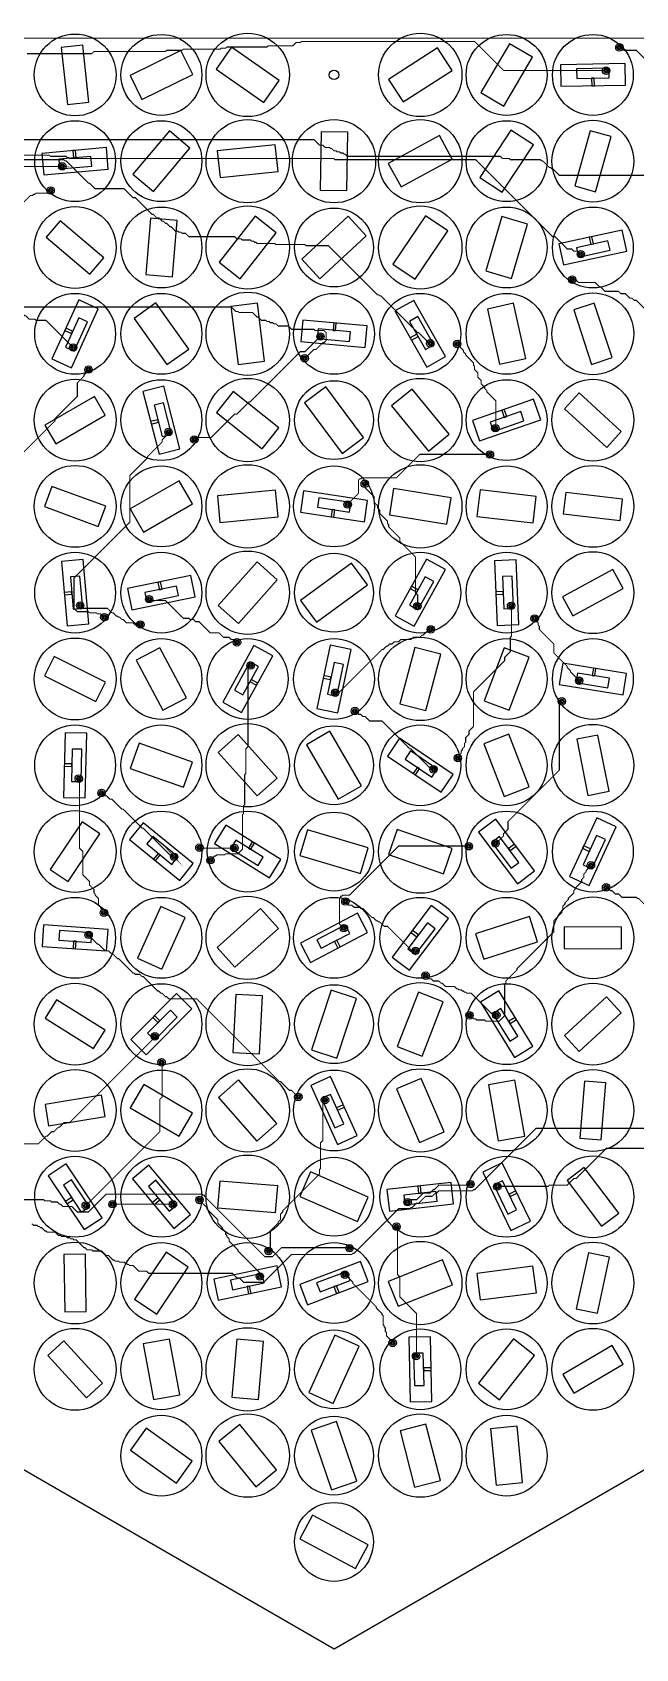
# Model space of a CAD drawing. Header units: millimetres. Extents: x -183 to 183, y -212 to 212.
# Drawn here: x -40.5 to 40.5, y -211.5 to 5.7 of the extents above; entities that cross this region are included whole.
import ezdxf

# ---------------------------------------------------------------- set-up
doc = ezdxf.new("R2010")
doc.units = ezdxf.units.MM
for name, color, linetype in [('ANTIPAD', 8, 'Continuous'), ('BOT_PAD', 40, 'Continuous'), ('BOT_TRACE', 30, 'Continuous'), ('DIODE_SHEET', 6, 'Continuous'), ('OUTLINE', 7, 'Continuous'), ('SMA_HOLE', 7, 'Continuous'), ('TOP_DISC', 1, 'Continuous'), ('TOP_ISLAND', 3, 'Continuous'), ('TOP_SLOT', 2, 'Continuous'), ('VIA_DRILL', 5, 'Continuous'), ('VIA_PAD', 4, 'Continuous')]:
    doc.layers.add(name, color=color, linetype=linetype)

msp = doc.modelspace()

# ---------------------------------------------------------------- linework, layer by layer
at = {"layer": 'ANTIPAD'}
for centre in [(38.361, 3.698), (36.57, 0.563), (-36.526, -12.286), (-38.093, -15.538), (33.173, -24.096), (32.023, -27.518), (-1.821, -35.166), (-35.056, -36.64), (12.939, -36.087), (16.548, -36.169), (-33.002, -39.608), (-3.945, -38.085), (-22.239, -47.989), (21.691, -47.483), (-18.773, -48.999), (20.957, -51.018), (4.133, -54.955), (1.839, -57.743), (-34.116, -71.327), (-24.838, -70.475), (11.2, -71.414), (23.803, -71.357), (-30.866, -72.898), (-26.031, -73.883), (26.976, -73.078), (-13.045, -76.274), (13.012, -74.536), (-11.212, -79.384), (0.154, -83.051), (32.958, -81.436), (30.632, -84.197), (2.81, -85.496), (13.372, -93.356), (16.639, -91.819), (-34.313, -94.592), (-31.259, -96.517), (-18.093, -103.876), (-13.391, -103.909), (18.117, -103.683), (21.706, -103.297), (-21.485, -105.112), (-16.6, -105.563), (34.535, -106.238), (1.534, -111.101), (36.573, -109.218), (-30.923, -112.635), (-32.987, -115.597), (1.332, -114.705), (10.952, -117.74), (12.313, -121.084), (18.205, -126.416), (21.814, -126.363), (-24.076, -129.238), (-23.174, -132.734), (-4.799, -137.378), (-1.213, -137.794), (18.353, -149.11), (21.949, -149.428), (-33.371, -151.986), (-29.766, -151.805), (-21.649, -151.822), (-18.086, -151.245), (9.89, -151.524), (8.395, -154.81), (-8.801, -158.097), (2.093, -157.713), (1.473, -161.269), (-9.968, -161.513), (7.889, -170.453), (11.03, -172.232)]:
    msp.add_circle(centre, 0.5, dxfattribs=at)
at = {"layer": 'BOT_PAD'}
for centre in [(38.361, 3.698), (36.57, 0.563), (-36.526, -12.286), (-38.093, -15.538), (33.173, -24.096), (32.023, -27.518), (-35.056, -36.64), (-1.821, -35.166), (12.939, -36.087), (16.548, -36.169), (-3.945, -38.085), (-33.002, -39.608), (-22.239, -47.989), (21.691, -47.483), (-18.773, -48.999), (20.957, -51.018), (4.133, -54.955), (1.839, -57.743), (-34.116, -71.327), (-24.838, -70.475), (11.2, -71.414), (23.803, -71.357), (-30.866, -72.898), (-26.031, -73.883), (26.976, -73.078), (-13.045, -76.274), (13.012, -74.536), (-11.212, -79.384), (32.958, -81.436), (0.154, -83.051), (30.632, -84.197), (2.81, -85.496), (13.372, -93.356), (16.639, -91.819), (-34.313, -94.592), (-31.259, -96.517), (-18.093, -103.876), (-13.391, -103.909), (18.117, -103.683), (21.706, -103.297), (-21.485, -105.112), (-16.6, -105.563), (34.535, -106.238), (1.534, -111.101), (36.573, -109.218), (-30.923, -112.635), (1.332, -114.705), (-32.987, -115.597), (10.952, -117.74), (12.313, -121.084), (18.205, -126.416), (21.814, -126.363), (-24.076, -129.238), (-23.174, -132.734), (-4.799, -137.378), (-1.213, -137.794), (18.353, -149.11), (21.949, -149.428), (-33.371, -151.986), (-29.766, -151.805), (-21.649, -151.822), (-18.086, -151.245), (9.89, -151.524), (8.395, -154.81), (-8.801, -158.097), (2.093, -157.713), (-9.968, -161.513), (1.473, -161.269), (7.889, -170.453), (11.03, -172.232)]:
    msp.add_circle(centre, 0.3, dxfattribs=at)
at = {"layer": 'BOT_TRACE', "const_width": 0.15}
for points in [[(45, 4.939), (44.995, 4.953), (-152.405, 4.953), (-152.555, 4.803), (-174.905, 4.803), (-176.405, 3.303), (-176.555, 3.303), (-177.455, 2.403), (-177.605, 2.403), (-178.055, 1.953), (-178.355, 1.953), (-178.505, 1.803), (-178.805, 1.803), (-179.255, 1.353), (-179.555, 1.353), (-179.705, 1.203), (-179.705, 1.27)], [(36.57, 0.563), (36.595, 0.603), (22.795, 0.603), (18.895, 4.503), (-4.355, 4.503), (-4.505, 4.353), (-5.105, 4.353), (-5.555, 3.903), (-8.855, 3.903), (-9.005, 3.753), (-14.405, 3.753), (-14.555, 3.603), (-15.155, 3.603), (-15.305, 3.453), (-20.255, 3.453), (-20.405, 3.303), (-22.505, 3.303), (-22.655, 3.153), (-32.255, 3.153), (-32.555, 2.853), (-41.255, 2.853)], [(38.361, 3.698), (38.395, 3.753), (38.695, 3.453), (38.845, 3.453), (38.995, 3.303), (40.645, 3.303), (41.845, 2.103), (44.545, 2.103), (59.395, -12.747), (59.412, -12.806)], [(-58.14, -5.132), (-58.205, -5.097), (-57.905, -5.397), (-57.755, -5.397), (-57.605, -5.547), (-53.405, -5.547), (-52.805, -6.147), (-52.205, -6.147), (-51.755, -6.597), (-51.305, -6.597), (-45.755, -12.147), (-42.005, -12.147), (-41.855, -12.297), (-36.455, -12.297), (-36.526, -12.286)], [(51.595, -13.497), (30.295, -13.497), (29.395, -12.597), (29.245, -12.597), (29.095, -12.447), (28.945, -12.447), (28.045, -11.547), (27.895, -11.547), (27.745, -11.397), (23.695, -11.397), (23.545, -11.247), (22.645, -11.247), (22.345, -10.947), (1.795, -10.947), (1.495, -10.647), (1.345, -10.647), (1.195, -10.497), (0.895, -10.497), (0.745, -10.347), (0.445, -10.347), (0.295, -10.197), (-0.005, -10.197), (-0.305, -9.897), (-0.455, -9.897), (-0.605, -9.747), (-1.205, -9.747), (-1.505, -9.447), (-1.955, -9.447), (-2.705, -8.697), (-46.955, -8.697)], [(33.173, -24.096), (33.145, -24.147), (32.695, -23.697), (32.245, -23.697), (31.945, -23.397), (31.345, -23.397), (29.695, -21.747), (29.395, -21.747), (19.045, -11.397), (0.145, -11.397), (-0.005, -11.247), (-35.555, -11.247), (-35.705, -11.097), (-35.855, -11.097), (-36.005, -10.947), (-38.105, -10.947), (-38.255, -10.797), (-45.605, -10.797)], [(12.939, -36.087), (12.895, -36.147), (11.395, -34.647), (11.245, -34.647), (6.295, -29.697), (6.145, -29.697), (5.995, -29.547), (5.845, -29.547), (-0.755, -22.947), (-3.755, -22.947), (-3.905, -22.797), (-7.805, -22.797), (-7.955, -22.647), (-10.355, -22.647), (-10.505, -22.497), (-10.655, -22.497), (-10.805, -22.347), (-11.105, -22.347), (-11.255, -22.197), (-12.305, -22.197), (-12.455, -22.047), (-13.055, -22.047), (-13.355, -21.747), (-19.505, -21.747), (-19.955, -21.297), (-20.405, -21.297), (-20.555, -21.147), (-20.855, -21.147), (-21.005, -20.997), (-21.305, -20.997), (-21.905, -20.397), (-22.055, -20.397), (-22.505, -19.947), (-22.655, -19.947), (-22.955, -19.647), (-23.105, -19.647), (-23.555, -19.197), (-23.855, -19.197), (-24.305, -18.747), (-24.455, -18.747), (-26.705, -16.497), (-27.005, -16.497), (-28.205, -15.297), (-32.105, -15.297), (-32.855, -14.547), (-33.005, -14.547), (-36.005, -11.547), (-36.155, -11.547), (-36.305, -11.397), (-45.755, -11.397)], [(-38.093, -15.538), (-38.105, -15.597), (-38.405, -15.897), (-40.055, -15.897), (-40.205, -16.047), (-40.355, -16.047), (-40.505, -16.197), (-40.805, -16.197), (-42.455, -17.847), (-43.505, -17.847), (-43.655, -17.997), (-44.105, -17.997), (-44.855, -18.747), (-45.005, -18.747), (-45.155, -18.897), (-45.305, -18.897), (-45.605, -19.197), (-46.055, -19.197), (-48.005, -21.147), (-52.205, -21.147), (-52.355, -21.297), (-57.905, -21.297), (-57.846, -21.349)], [(32.023, -27.518), (32.095, -27.447), (32.395, -27.447), (32.845, -27.897), (35.095, -27.897), (35.695, -28.497), (35.845, -28.497), (36.445, -29.097), (38.245, -29.097), (38.545, -29.397), (39.145, -29.397), (39.745, -29.997), (40.045, -29.997), (40.345, -30.297), (40.645, -30.297), (46.945, -36.597), (46.896, -36.59)], [(-3.945, -38.085), (-3.905, -38.097), (-2.705, -36.897), (-2.405, -36.897), (-1.505, -35.997), (-1.355, -35.997), (-1.055, -35.697), (-1.055, -34.647), (-1.355, -34.347), (-2.555, -34.347), (-2.705, -34.197), (-5.705, -34.197), (-6.155, -33.747), (-7.505, -33.747), (-7.805, -33.447), (-8.105, -33.447), (-8.255, -33.297), (-8.555, -33.297), (-8.705, -33.147), (-9.005, -33.147), (-9.155, -32.997), (-9.755, -32.997), (-10.205, -32.547), (-10.355, -32.547), (-10.955, -31.947), (-12.755, -31.947), (-12.905, -31.797), (-13.205, -31.797), (-13.805, -31.197), (-78.905, -31.197)], [(-42.085, -32.019), (-42.155, -31.947), (-41.855, -32.247), (-41.705, -32.247), (-41.555, -32.397), (-41.405, -32.397), (-40.955, -32.847), (-40.205, -32.847), (-40.055, -32.997), (-38.705, -32.997), (-35.105, -36.597), (-35.056, -36.64)], [(-18.773, -48.999), (-18.755, -49.047), (-18.455, -48.747), (-16.505, -48.747), (-13.355, -45.597), (-13.055, -45.597), (-11.405, -43.947), (-11.255, -43.947), (-4.505, -37.197), (-3.905, -37.197), (-1.805, -35.097), (-1.821, -35.166)], [(16.548, -36.169), (16.495, -36.147), (17.395, -37.047), (17.395, -37.197), (17.695, -37.497), (17.695, -37.647), (18.745, -38.697), (18.745, -38.997), (18.895, -39.147), (18.895, -39.597), (19.345, -40.047), (19.345, -40.647), (19.795, -41.097), (19.795, -41.547), (20.245, -41.997), (20.245, -42.147), (20.545, -42.447), (20.545, -42.597), (21.745, -43.797), (21.745, -47.547), (21.691, -47.483)], [(-33.002, -39.608), (-33.005, -39.597), (-33.305, -39.897), (-33.305, -40.047), (-33.605, -40.347), (-33.605, -40.497), (-34.505, -41.397), (-34.505, -43.197), (-37.505, -46.197), (-37.505, -46.497), (-44.855, -53.847), (-44.855, -54.147), (-48.155, -57.447), (-48.191, -57.509)], [(-30.866, -72.898), (-30.905, -72.897), (-31.355, -72.447), (-31.805, -72.447), (-31.955, -72.297), (-32.855, -72.297), (-33.005, -72.147), (-34.505, -72.147), (-34.955, -71.697), (-34.955, -67.647), (-27.455, -60.147), (-27.455, -53.847), (-25.055, -51.447), (-25.055, -51.297), (-23.105, -49.347), (-23.105, -49.047), (-22.205, -48.147), (-22.205, -47.997), (-22.239, -47.989)], [(20.957, -51.018), (20.995, -50.997), (11.545, -50.997), (8.395, -54.147), (3.745, -54.147), (3.595, -54.297), (3.445, -54.297), (3.295, -54.447), (3.295, -56.247), (1.795, -57.747), (1.839, -57.743)], [(4.133, -54.955), (4.195, -54.897), (4.195, -55.497), (5.395, -56.697), (5.395, -57.447), (5.845, -57.897), (5.845, -58.197), (6.145, -58.497), (6.145, -58.947), (7.195, -59.997), (7.195, -60.297), (7.345, -60.447), (7.345, -60.747), (8.845, -62.247), (8.845, -62.697), (10.945, -64.797), (10.945, -69.597), (11.245, -69.897), (11.245, -71.397), (11.2, -71.414)], [(-26.031, -73.883), (-26.105, -73.947), (-26.705, -73.947), (-27.005, -73.647), (-27.905, -73.647), (-28.355, -73.197), (-28.505, -73.197), (-28.805, -72.897), (-28.955, -72.897), (-29.105, -72.747), (-29.255, -72.747), (-29.705, -72.297), (-29.855, -72.297), (-30.455, -71.697), (-33.755, -71.697), (-34.055, -71.397), (-34.116, -71.327)], [(-13.045, -76.274), (-13.055, -76.347), (-13.505, -75.897), (-13.805, -75.897), (-14.105, -75.597), (-14.855, -75.597), (-15.455, -74.997), (-16.655, -74.997), (-18.155, -73.497), (-18.605, -73.497), (-18.905, -73.197), (-19.355, -73.197), (-19.505, -73.047), (-20.255, -73.047), (-22.655, -70.647), (-24.755, -70.647), (-24.905, -70.497), (-24.838, -70.475)], [(16.639, -91.819), (16.645, -91.797), (16.945, -91.497), (16.945, -91.347), (17.095, -91.197), (17.095, -90.897), (17.245, -90.747), (17.245, -90.597), (17.545, -90.297), (17.545, -89.847), (17.695, -89.697), (17.695, -89.097), (18.145, -88.647), (18.145, -88.197), (18.745, -87.597), (18.745, -82.947), (22.945, -78.747), (22.945, -78.297), (23.695, -77.547), (23.695, -75.597), (23.845, -75.447), (23.845, -71.397), (23.803, -71.357)], [(26.976, -73.078), (26.995, -73.047), (27.295, -73.347), (27.295, -73.497), (27.445, -73.647), (27.445, -73.947), (27.595, -74.097), (27.595, -74.547), (29.545, -76.497), (29.545, -77.697), (31.345, -79.497), (31.345, -79.647), (31.795, -80.097), (31.795, -80.247), (32.995, -81.447), (32.958, -81.436)], [(13.012, -74.536), (13.045, -74.547), (12.745, -74.547), (11.995, -75.297), (11.845, -75.297), (11.545, -75.597), (10.645, -75.597), (10.345, -75.897), (8.995, -75.897), (8.695, -76.197), (8.095, -76.197), (7.795, -76.497), (7.495, -76.497), (7.195, -76.797), (7.045, -76.797), (6.595, -77.247), (6.445, -77.247), (0.745, -82.947), (0.295, -82.947), (0.145, -83.097), (0.154, -83.051)], [(-16.6, -105.563), (-16.655, -105.597), (-16.055, -104.997), (-15.905, -104.997), (-15.755, -104.847), (-14.705, -104.847), (-14.555, -104.697), (-12.905, -104.697), (-12.305, -104.097), (-12.305, -99.447), (-12.155, -99.297), (-12.155, -98.247), (-12.005, -98.097), (-12.005, -94.047), (-11.855, -93.897), (-11.855, -90.597), (-11.555, -90.297), (-11.555, -79.647), (-11.255, -79.347), (-11.212, -79.384)], [(30.632, -84.197), (30.595, -84.147), (30.295, -84.447), (30.295, -93.447), (23.395, -100.347), (23.395, -101.397), (22.795, -101.997), (22.795, -102.297), (21.745, -103.347), (21.706, -103.297)], [(2.81, -85.496), (2.845, -85.497), (3.295, -85.947), (3.595, -85.947), (3.895, -86.247), (4.195, -86.247), (4.795, -86.847), (6.445, -86.847), (10.195, -90.597), (10.345, -90.597), (12.895, -93.147), (13.195, -93.147), (13.345, -93.297), (13.372, -93.356)], [(-30.923, -112.635), (-30.905, -112.647), (-31.205, -112.347), (-31.205, -112.197), (-31.355, -112.047), (-31.355, -111.897), (-31.655, -111.597), (-31.655, -110.697), (-32.105, -110.247), (-32.105, -110.097), (-32.255, -109.947), (-32.255, -109.497), (-32.855, -108.897), (-32.855, -108.447), (-33.755, -107.547), (-33.755, -104.397), (-34.205, -103.947), (-34.205, -94.947), (-34.355, -94.797), (-34.355, -94.647), (-34.313, -94.592)], [(-31.259, -96.517), (-31.205, -96.447), (-30.755, -96.897), (-30.605, -96.897), (-30.155, -97.347), (-29.855, -97.347), (-28.505, -98.697), (-28.355, -98.697), (-25.805, -101.247), (-25.655, -101.247), (-21.905, -104.997), (-21.605, -104.997), (-21.455, -105.147), (-21.485, -105.112)], [(-18.093, -103.876), (-18.155, -103.947), (-13.355, -103.947), (-13.391, -103.909)], [(18.117, -103.683), (18.145, -103.647), (8.695, -103.647), (2.095, -110.247), (1.195, -110.247), (1.045, -110.397), (0.895, -110.397), (0.895, -110.547), (0.745, -110.697), (0.745, -114.147), (1.345, -114.747), (1.332, -114.705)], [(18.205, -126.416), (18.145, -126.447), (18.445, -126.747), (18.595, -126.747), (18.745, -126.897), (19.045, -126.897), (19.195, -127.047), (20.245, -127.047), (20.395, -127.197), (22.195, -127.197), (22.945, -126.447), (22.945, -122.247), (23.095, -122.097), (23.095, -121.797), (24.595, -120.297), (24.595, -120.147), (29.545, -115.197), (29.545, -113.697), (30.595, -112.647), (30.595, -112.347), (30.745, -112.197), (30.745, -111.747), (31.045, -111.447), (31.045, -111.297), (31.495, -110.847), (31.495, -110.697), (32.245, -109.947), (32.245, -109.647), (32.395, -109.497), (32.395, -109.347), (33.295, -108.447), (33.295, -108.147), (33.595, -107.847), (33.595, -107.397), (33.895, -107.097), (33.895, -106.947), (34.495, -106.347), (34.495, -106.197), (34.535, -106.238)], [(36.573, -109.218), (36.595, -109.197), (36.895, -109.497), (37.045, -109.497), (37.195, -109.647), (37.345, -109.647), (37.795, -110.097), (38.245, -110.097), (38.695, -110.547), (40.645, -110.547), (40.795, -110.697), (40.945, -110.697), (43.045, -112.797), (43.195, -112.797), (43.345, -112.947), (43.495, -112.947), (43.645, -113.097), (43.795, -113.097), (47.245, -116.547), (47.995, -116.547), (48.145, -116.697), (48.14, -116.648)], [(1.534, -111.101), (1.495, -111.147), (1.945, -111.597), (2.395, -111.597), (2.695, -111.897), (3.445, -111.897), (3.595, -112.047), (3.895, -112.047), (5.095, -113.247), (5.245, -113.247), (5.695, -113.697), (5.845, -113.697), (5.995, -113.847), (6.145, -113.847), (6.745, -114.447), (7.195, -114.447), (10.345, -117.597), (10.795, -117.597), (10.945, -117.747), (10.952, -117.74)], [(-4.799, -137.378), (-4.805, -137.397), (-5.705, -136.497), (-6.005, -136.497), (-7.205, -135.297), (-7.355, -135.297), (-18.455, -124.197), (-22.205, -124.197), (-22.505, -123.897), (-22.655, -123.897), (-23.105, -123.447), (-23.255, -123.447), (-23.555, -123.147), (-23.705, -123.147), (-25.655, -121.197), (-25.805, -121.197), (-26.105, -120.897), (-26.705, -120.897), (-26.855, -120.747), (-27.005, -120.747), (-28.955, -118.797), (-29.105, -118.797), (-29.855, -118.047), (-30.005, -118.047), (-30.305, -117.747), (-30.755, -117.747), (-31.655, -116.847), (-31.805, -116.847), (-33.005, -115.647), (-32.987, -115.597)], [(12.313, -121.084), (12.295, -121.047), (12.745, -121.497), (13.045, -121.497), (13.345, -121.797), (14.095, -121.797), (14.395, -122.097), (14.545, -122.097), (14.995, -122.547), (16.195, -122.547), (16.495, -122.847), (16.645, -122.847), (16.795, -122.997), (17.095, -122.997), (17.245, -123.147), (17.395, -123.147), (17.545, -123.297), (17.695, -123.297), (17.845, -123.447), (18.445, -123.447), (21.145, -126.147), (21.595, -126.147), (21.745, -126.297), (21.814, -126.363)], [(-44.036, -143.757), (-44.105, -143.697), (-39.755, -143.697), (-38.705, -142.647), (-38.555, -142.647), (-37.955, -142.047), (-37.655, -142.047), (-37.055, -141.447), (-36.905, -141.447), (-36.305, -140.847), (-35.555, -140.847), (-24.005, -129.297), (-24.076, -129.238)], [(-23.174, -132.734), (-23.105, -132.747), (-23.105, -137.397), (-23.405, -137.697), (-23.405, -142.047), (-33.305, -151.947), (-33.371, -151.986)], [(-8.801, -158.097), (-8.855, -158.097), (-8.555, -157.797), (-8.555, -155.397), (-7.505, -154.347), (-7.505, -154.197), (-7.205, -153.897), (-7.205, -153.147), (-6.905, -152.847), (-6.905, -152.697), (-1.955, -147.747), (-1.955, -147.147), (-1.805, -146.997), (-1.805, -143.547), (-1.505, -143.247), (-1.505, -138.147), (-1.205, -137.847), (-1.213, -137.794)], [(45.745, -141.597), (27.145, -141.597), (18.895, -149.847), (18.745, -149.847), (18.595, -149.997), (14.095, -149.997), (13.795, -150.297), (13.645, -150.297), (13.195, -150.747), (12.295, -150.747), (11.395, -151.647), (11.095, -151.647), (10.495, -152.247), (10.345, -152.247), (10.195, -152.397), (8.695, -152.397), (2.695, -158.397), (2.545, -158.397), (2.395, -158.547), (-5.705, -158.547), (-9.455, -162.297), (-12.155, -162.297), (-12.755, -161.697), (-13.055, -161.697), (-13.655, -161.097), (-24.905, -161.097), (-25.205, -160.797), (-26.255, -160.797), (-27.005, -160.047), (-27.455, -160.047), (-27.605, -159.897), (-27.755, -159.897), (-27.905, -159.747), (-28.055, -159.747), (-28.205, -159.597), (-28.805, -159.597), (-28.955, -159.447), (-29.405, -159.447), (-29.555, -159.297), (-29.705, -159.297), (-30.305, -158.697), (-30.605, -158.697), (-31.205, -158.097), (-32.405, -158.097), (-32.555, -157.947), (-33.155, -157.947), (-33.455, -157.647), (-33.605, -157.647), (-34.655, -156.597), (-34.955, -156.597), (-35.105, -156.447), (-35.405, -156.447), (-35.555, -156.297), (-35.855, -156.297), (-36.005, -156.147), (-36.605, -156.147), (-36.755, -155.997), (-37.055, -155.997), (-37.505, -155.547), (-38.555, -155.547), (-38.705, -155.397), (-38.855, -155.397), (-39.305, -154.947), (-39.455, -154.947), (-39.605, -154.797), (-39.755, -154.797), (-39.905, -154.647), (-40.355, -154.647), (-40.505, -154.497), (-40.655, -154.497)], [(46.062, -144.322), (46.045, -144.297), (36.595, -144.297), (32.545, -148.347), (32.245, -148.347), (31.345, -149.247), (28.945, -149.247), (28.795, -149.397), (21.895, -149.397), (21.949, -149.428)], [(18.353, -149.11), (18.295, -149.097), (18.145, -149.247), (14.095, -149.247), (13.495, -149.847), (13.345, -149.847), (12.895, -150.297), (11.995, -150.297), (11.095, -151.197), (10.195, -151.197), (9.895, -151.497), (9.89, -151.524)], [(2.093, -157.713), (2.095, -157.647), (-7.055, -157.647), (-8.255, -158.847), (-9.305, -158.847), (-17.405, -150.747), (-17.405, -150.597), (-17.555, -150.597), (-17.705, -150.447), (-30.605, -150.447), (-33.005, -152.847), (-34.505, -152.847), (-35.255, -152.097), (-36.455, -152.097), (-36.755, -151.797), (-36.905, -151.797), (-37.205, -151.497), (-37.955, -151.497), (-38.105, -151.347), (-38.855, -151.347), (-39.005, -151.197), (-42.005, -151.197)], [(-29.766, -151.805), (-29.705, -151.797), (-21.605, -151.797), (-21.649, -151.822)], [(-18.086, -151.245), (-18.155, -151.197), (-17.105, -152.247), (-17.105, -152.397), (-15.605, -153.897), (-15.605, -154.347), (-15.005, -154.947), (-15.005, -155.097), (-14.555, -155.547), (-14.555, -155.847), (-14.405, -155.997), (-14.405, -156.147), (-14.105, -156.447), (-14.105, -156.747), (-12.905, -157.947), (-12.905, -158.097), (-9.905, -161.097), (-9.905, -161.547), (-9.968, -161.513)], [(8.395, -154.81), (8.395, -154.797), (8.545, -154.947), (8.545, -161.247), (8.845, -161.547), (8.845, -164.247), (11.095, -166.497), (11.095, -172.197), (11.03, -172.232)], [(7.889, -170.453), (7.945, -170.397), (7.045, -169.497), (7.045, -169.047), (6.895, -168.897), (6.895, -168.447), (6.745, -168.297), (6.745, -168.147), (6.595, -167.997), (6.595, -166.797), (6.445, -166.647), (6.445, -166.497), (5.695, -165.747), (5.695, -165.597), (2.545, -162.447), (2.545, -162.297), (1.495, -161.247), (1.473, -161.269)]]:
    msp.add_lwpolyline(points, dxfattribs=at)
at = {"layer": 'DIODE_SHEET'}
for points in [[(34.983, -0.447), (34.634, -0.453), (34.652, -1.453), (35.002, -1.446)], [(-35.014, -11.167), (-34.666, -11.136), (-34.754, -10.14), (-35.103, -10.171)], [(34.533, -22.797), (34.875, -22.723), (34.663, -21.746), (34.321, -21.82)], [(-35.282, -34.773), (-35.137, -34.454), (-36.047, -34.04), (-36.192, -34.358)], [(-0.133, -34.336), (0.215, -34.368), (0.306, -33.372), (-0.043, -33.34)], [(11.295, -35.174), (11.122, -34.87), (10.252, -35.363), (10.425, -35.667)], [(22.887, -46.032), (23.218, -45.918), (22.891, -44.973), (22.56, -45.087)], [(-23.591, -46.683), (-23.68, -46.344), (-24.647, -46.596), (-24.559, -46.934)], [(0.106, -58.471), (-0.24, -58.419), (-0.39, -59.407), (-0.044, -59.46)], [(-35.233, -69.814), (-35.264, -69.465), (-36.26, -69.553), (-36.229, -69.901)], [(-23.461, -69.194), (-23.119, -69.124), (-23.318, -68.144), (-23.661, -68.214)], [(11.122, -69.535), (11.291, -69.229), (10.417, -68.743), (10.247, -69.049)], [(22.758, -69.793), (22.743, -69.444), (21.744, -69.485), (21.758, -69.834)], [(34.7, -80.728), (35.045, -80.784), (35.207, -79.797), (34.861, -79.741)], [(-11.121, -81.262), (-11.289, -81.569), (-10.411, -82.049), (-10.244, -81.742)], [(-0.476, -81.279), (-0.405, -80.937), (-1.383, -80.732), (-1.455, -81.074)], [(-35.254, -92.964), (-35.246, -92.614), (-36.245, -92.59), (-36.254, -92.94)], [(11.494, -93.271), (11.203, -93.075), (10.644, -93.904), (10.935, -94.1)], [(-11.511, -103.925), (-11.214, -104.11), (-10.685, -103.261), (-10.982, -103.077)], [(23.454, -103.99), (23.665, -104.269), (24.464, -103.668), (24.253, -103.388)], [(34.318, -104.37), (34.465, -104.052), (33.557, -103.633), (33.41, -103.951)], [(-23.348, -104.859), (-23.62, -104.639), (-24.251, -105.414), (-23.98, -105.635)], [(11.135, -115.869), (11.346, -115.589), (10.548, -114.987), (10.337, -115.267)], [(-34.657, -116.461), (-35.006, -116.437), (-35.077, -117.434), (-34.728, -117.459)], [(0.364, -116.318), (0.054, -116.48), (0.517, -117.366), (0.827, -117.204)], [(-23.643, -127.408), (-23.397, -127.159), (-24.107, -126.455), (-24.354, -126.704)], [(23.491, -127.215), (23.675, -127.513), (24.526, -126.988), (24.342, -126.69)], [(0.339, -138.856), (0.482, -139.175), (1.394, -138.765), (1.251, -138.446)], [(11.376, -150.372), (11.724, -150.333), (11.613, -149.34), (11.265, -149.378)], [(-35.077, -151.195), (-35.271, -150.904), (-36.103, -151.459), (-35.909, -151.75)], [(-23.432, -151.223), (-23.657, -150.955), (-24.423, -151.599), (-24.198, -151.867)], [(23.529, -150.447), (23.681, -150.762), (24.582, -150.327), (24.43, -150.012)], [(-11.336, -162.804), (-11.678, -162.876), (-11.471, -163.855), (-11.128, -163.782)], [(0.324, -162.758), (-0.003, -162.883), (0.355, -163.817), (0.682, -163.692)], [(12.046, -173.815), (12.054, -174.165), (13.054, -174.142), (13.046, -173.792)]]:
    msp.add_lwpolyline(points, close=True, dxfattribs=at)
at = {"layer": 'OUTLINE'}
msp.add_lwpolyline([(0, 211.547), (-183.205, 105.774), (-183.205, -105.774), (0, -211.547), (183.205, -105.774), (183.205, 105.774)], close=True, dxfattribs=at)
at = {"layer": 'SMA_HOLE'}
msp.add_circle((0, 0), 0.635, dxfattribs=at)
at = {"layer": 'TOP_DISC'}
for centre, radius in [((-34.8, 0), 5.5), ((-23.2, 0), 5.435), ((-11.6, 0), 5.6), ((11.6, 0), 5.6), ((23.2, 0), 5.435), ((34.8, 0), 5.435), ((-34.8, -11.6), 5.435), ((-23.2, -11.6), 5.435), ((-11.6, -11.6), 5.6), ((0, -11.6), 5.6), ((11.6, -11.6), 5.6), ((23.2, -11.6), 5.435), ((34.8, -11.6), 5.5), ((-34.8, -23.2), 5.5), ((-23.2, -23.2), 5.435), ((-11.6, -23.2), 5.6), ((0, -23.2), 5.3), ((11.6, -23.2), 5.6), ((23.2, -23.2), 5.435), ((34.8, -23.2), 5.435), ((-34.8, -34.8), 5.435), ((-23.2, -34.8), 5.435), ((-11.6, -34.8), 5.6), ((0, -34.8), 5.435), ((11.6, -34.8), 5.435), ((23.2, -34.8), 5.435), ((34.8, -34.8), 5.5), ((-34.8, -46.4), 5.5), ((-23.2, -46.4), 5.435), ((-11.6, -46.4), 5.6), ((0, -46.4), 5.3), ((11.6, -46.4), 5.6), ((23.2, -46.4), 5.435), ((34.8, -46.4), 5.5), ((-34.8, -58), 5.5), ((-23.2, -58), 5.435), ((-11.6, -58), 5.6), ((0, -58), 5.435), ((11.6, -58), 5.6), ((23.2, -58), 5.435), ((34.8, -58), 5.5), ((-34.8, -69.6), 5.435), ((-23.2, -69.6), 5.435), ((-11.6, -69.6), 5.6), ((0, -69.6), 5.3), ((11.6, -69.6), 5.435), ((23.2, -69.6), 5.435), ((34.8, -69.6), 5.5), ((-34.8, -81.2), 5.5), ((-23.2, -81.2), 5.435), ((-11.6, -81.2), 5.435), ((0, -81.2), 5.435), ((11.6, -81.2), 5.6), ((23.2, -81.2), 5.435), ((34.8, -81.2), 5.435), ((-34.8, -92.8), 5.435), ((-23.2, -92.8), 5.435), ((-11.6, -92.8), 5.6), ((0, -92.8), 5.3), ((11.6, -92.8), 5.435), ((23.2, -92.8), 5.435), ((34.8, -92.8), 5.5), ((-34.8, -104.4), 5.5), ((-23.2, -104.4), 5.435), ((-11.6, -104.4), 5.435), ((0, -104.4), 5.3), ((11.6, -104.4), 5.6), ((23.2, -104.4), 5.435), ((34.8, -104.4), 5.435), ((-34.8, -116), 5.435), ((-23.2, -116), 5.435), ((-11.6, -116), 5.6), ((0, -116), 5.435), ((11.6, -116), 5.435), ((23.2, -116), 5.435), ((34.8, -116), 5.5), ((-34.8, -127.6), 5.5), ((-23.2, -127.6), 5.435), ((-11.6, -127.6), 5.6), ((0, -127.6), 5.3), ((11.6, -127.6), 5.6), ((23.2, -127.6), 5.435), ((34.8, -127.6), 5.5), ((-34.8, -139.2), 5.5), ((-23.2, -139.2), 5.435), ((-11.6, -139.2), 5.6), ((0, -139.2), 5.435), ((11.6, -139.2), 5.6), ((23.2, -139.2), 5.435), ((34.8, -139.2), 5.5), ((-34.8, -150.8), 5.435), ((-23.2, -150.8), 5.435), ((-11.6, -150.8), 5.6), ((0, -150.8), 5.3), ((11.6, -150.8), 5.435), ((23.2, -150.8), 5.435), ((34.8, -150.8), 5.5), ((-34.8, -162.4), 5.5), ((-23.2, -162.4), 5.435), ((-11.6, -162.4), 5.435), ((0, -162.4), 5.435), ((11.6, -162.4), 5.6), ((23.2, -162.4), 5.435), ((34.8, -162.4), 5.5), ((-34.8, -174), 5.5), ((-23.2, -174), 5.435), ((-11.6, -174), 5.6), ((0, -174), 5.3), ((11.6, -174), 5.435), ((23.2, -174), 5.435), ((34.8, -174), 5.5), ((-23.2, -185.6), 5.435), ((-11.6, -185.6), 5.6), ((0, -185.6), 5.3), ((11.6, -185.6), 5.6), ((23.2, -185.6), 5.435), ((0, -197.2), 5.3)]:
    msp.add_circle(centre, radius, dxfattribs=at)
at = {"layer": 'TOP_ISLAND'}
for points in [[(36.958, 0.891), (32.61, 0.809), (32.635, -0.491), (36.982, -0.409)], [(-36.89, -12.64), (-32.559, -12.254), (-32.675, -10.959), (-37.005, -11.345)], [(32.856, -24.492), (37.105, -23.569), (36.829, -22.299), (32.58, -23.222)], [(13.411, -36.272), (11.268, -32.49), (10.137, -33.13), (12.28, -36.913)], [(-34.928, -37.131), (-33.125, -33.174), (-34.308, -32.635), (-36.111, -36.592)], [(-2.242, -35.449), (2.088, -35.844), (2.206, -34.549), (-2.124, -34.154)], [(-21.83, -48.29), (-22.925, -44.082), (-24.183, -44.409), (-23.088, -48.617)], [(21.424, -47.914), (25.532, -46.492), (25.107, -45.264), (20.998, -46.686)], [(2.277, -57.486), (-2.022, -56.834), (-2.217, -58.119), (2.082, -58.771)], [(-33.763, -71.691), (-34.144, -67.36), (-35.439, -67.474), (-35.058, -71.805)], [(-25.16, -70.868), (-20.9, -69.998), (-21.16, -68.724), (-25.42, -69.594)], [(11.288, -71.913), (13.398, -68.112), (12.262, -67.481), (10.151, -71.282)], [(24.139, -71.737), (23.96, -67.393), (22.661, -67.446), (22.84, -71.791)], [(-11.304, -78.885), (-13.388, -82.7), (-12.247, -83.324), (-10.163, -79.508)], [(0.387, -83.502), (1.277, -79.246), (0.005, -78.98), (-0.886, -83.236)], [(32.517, -81.688), (36.808, -82.389), (37.018, -81.106), (32.727, -80.405)], [(-34.003, -94.994), (-33.897, -90.647), (-35.197, -90.616), (-35.303, -94.962)], [(13.878, -93.31), (10.273, -90.88), (9.546, -91.958), (13.151, -94.388)], [(-20.977, -105.113), (-24.35, -102.368), (-25.17, -103.377), (-21.798, -106.121)], [(-13.895, -103.973), (-10.204, -106.27), (-9.517, -105.167), (-13.208, -102.869)], [(21.213, -103.174), (23.828, -106.648), (24.867, -105.866), (22.252, -102.392)], [(34.66, -106.73), (36.483, -102.783), (35.303, -102.238), (33.48, -106.185)], [(-32.571, -115.306), (-36.909, -114.999), (-37, -116.295), (-32.663, -116.602)], [(1.532, -114.239), (-2.32, -116.255), (-1.718, -117.406), (2.135, -115.391)], [(10.97, -118.248), (13.587, -114.776), (12.549, -113.993), (9.932, -117.465)], [(-24.126, -129.743), (-21.066, -126.653), (-21.99, -125.738), (-25.049, -128.828)], [(21.335, -126.196), (23.618, -129.897), (24.724, -129.214), (22.442, -125.513)], [(-1.667, -137.566), (0.116, -141.531), (1.302, -140.998), (-0.481, -137.033)], [(-32.886, -152.137), (-35.3, -148.52), (-36.381, -149.241), (-33.968, -152.858)], [(-21.151, -151.918), (-23.947, -148.589), (-24.943, -149.425), (-22.146, -152.754)], [(21.489, -149.212), (23.38, -153.127), (24.551, -152.562), (22.66, -148.647)], [(9.534, -151.886), (13.855, -151.404), (13.711, -150.112), (9.39, -150.594)], [(-9.649, -161.118), (-13.903, -162.019), (-13.634, -163.291), (-9.38, -162.39)], [(1.727, -160.829), (-2.334, -162.383), (-1.87, -163.597), (2.191, -162.043)], [(10.701, -171.846), (10.799, -176.193), (12.099, -176.163), (12.001, -171.816)]]:
    msp.add_lwpolyline(points, close=True, dxfattribs=at)
at = {"layer": 'TOP_SLOT'}
for points in [[(-32.939, -3.669), (-33.778, 3.985), (-36.661, 3.669), (-35.822, -3.985)], [(-25.813, -3.299), (-18.992, 0.072), (-20.587, 3.299), (-27.408, -0.072)], [(-7.354, -0.761), (-13.79, 3.716), (-15.846, 0.761), (-9.41, -3.716)], [(9.279, -3.636), (15.87, 0.609), (13.921, 3.636), (7.33, -0.609)], [(22.823, -4.192), (26.68, 2.367), (23.577, 4.192), (19.72, -2.367)], [(39.12, 1.532), (30.425, 1.368), (30.48, -1.532), (39.175, -1.368)], [(-24.269, -15.671), (-19.375, -9.845), (-22.131, -7.529), (-27.025, -13.355)], [(1.73, -15.552), (1.87, -7.713), (-1.73, -7.648), (-1.87, -15.487)], [(9.015, -15.053), (15.904, -11.31), (14.185, -8.147), (7.296, -11.89)], [(22.612, -15.768), (26.795, -9.412), (23.788, -7.432), (19.605, -13.788)], [(35.147, -15.699), (37.243, -8.29), (34.453, -7.501), (32.357, -14.91)], [(-39.002, -13.43), (-30.34, -12.658), (-30.598, -9.77), (-39.26, -10.542)], [(-15.314, -13.794), (-7.516, -12.987), (-7.886, -9.406), (-15.684, -10.213)], [(-21.722, -27.141), (-21.09, -19.558), (-24.678, -19.259), (-25.31, -26.842)], [(-12.605, -27.395), (-7.763, -21.229), (-10.595, -19.005), (-15.437, -25.171)], [(-1.883, -27.404), (4.332, -21.635), (1.883, -18.996), (-4.332, -24.765)], [(10.902, -27.457), (15.283, -20.955), (12.298, -18.943), (7.917, -25.445)], [(23.844, -27.359), (26.008, -20.064), (22.556, -19.041), (20.392, -26.336)], [(-30.928, -24.59), (-36.793, -19.601), (-38.672, -21.81), (-32.807, -26.799)], [(30.859, -25.54), (39.357, -23.694), (38.741, -20.86), (30.243, -22.706)], [(-35.283, -39.358), (-31.678, -31.445), (-34.317, -30.242), (-37.922, -38.155)], [(15.005, -37.868), (10.718, -30.302), (8.195, -31.732), (12.482, -39.298)], [(-19.53, -36.86), (-23.935, -30.656), (-26.87, -32.74), (-22.465, -38.944)], [(-9.325, -38.465), (-10.303, -30.686), (-13.875, -31.135), (-12.897, -38.914)], [(25.769, -38.134), (24.148, -30.699), (20.631, -31.466), (22.252, -38.901)], [(37.381, -38.004), (34.974, -30.69), (32.219, -31.596), (34.626, -38.91)], [(-4.462, -35.849), (4.198, -36.639), (4.462, -33.751), (-4.198, -32.961)], [(-37.403, -49.586), (-30.742, -45.723), (-32.197, -43.214), (-38.858, -47.077)], [(-20.702, -50.243), (-22.891, -41.827), (-25.698, -42.557), (-23.509, -50.973)], [(-7.411, -47.43), (-13.549, -42.552), (-15.789, -45.37), (-9.651, -50.248)], [(3.976, -48.726), (-1.088, -41.924), (-3.976, -44.074), (1.088, -50.876)], [(15.475, -48.296), (10.513, -42.226), (7.725, -44.504), (12.687, -50.574)], [(38.618, -47.932), (32.942, -42.73), (30.982, -44.868), (36.658, -50.07)], [(19.566, -49.193), (27.783, -46.348), (26.834, -43.607), (18.617, -46.452)], [(-30.686, -57.967), (-37.914, -55.311), (-38.914, -58.033), (-31.686, -60.689)], [(-25.608, -61.452), (-19.004, -57.672), (-20.792, -54.548), (-27.396, -58.328)], [(-15.325, -60.175), (-7.523, -59.408), (-7.875, -55.825), (-15.677, -56.592)], [(4.516, -57.218), (-4.081, -55.915), (-4.516, -58.782), (4.081, -60.085)], [(15.757, -56.849), (8.018, -55.597), (7.443, -59.151), (15.182, -60.403)], [(27.187, -56.651), (19.629, -55.773), (19.213, -59.349), (26.771, -60.227)], [(38.793, -57.008), (31.145, -56.112), (30.807, -58.992), (38.455, -59.888)], [(-32.975, -73.804), (-33.736, -65.142), (-36.625, -65.396), (-35.864, -74.058)], [(10.758, -74.105), (14.978, -66.502), (12.442, -65.095), (8.222, -72.698)], [(-27.17, -71.89), (-18.65, -70.151), (-19.23, -67.31), (-27.75, -69.049)], [(-12.857, -73.726), (-7.651, -67.864), (-10.343, -65.474), (-15.549, -71.336)], [(-2.362, -73.555), (4.486, -68.552), (2.362, -65.645), (-4.486, -70.648)], [(24.828, -73.885), (24.47, -65.196), (21.572, -65.315), (21.93, -74.004)], [(32.113, -72.715), (38.874, -69.031), (37.487, -66.485), (30.726, -70.169)], [(-30.707, -81.614), (-37.603, -78.189), (-38.893, -80.786), (-31.997, -84.211)], [(-19.823, -83.712), (-23.399, -76.996), (-26.577, -78.688), (-23.001, -85.404)], [(-10.788, -76.689), (-14.957, -84.321), (-12.412, -85.711), (-8.243, -78.079)], [(0.529, -85.753), (2.309, -77.241), (-0.529, -76.647), (-2.309, -85.159)], [(12.329, -85.451), (14.349, -77.876), (10.871, -76.949), (8.851, -84.524)], [(23.538, -85.395), (26.229, -78.278), (22.862, -77.005), (20.171, -84.122)], [(30.275, -81.93), (38.857, -83.332), (39.325, -80.47), (30.743, -79.068)], [(-33.456, -97.182), (-33.245, -88.489), (-36.144, -88.418), (-36.355, -97.111)], [(-7.646, -94.524), (-12.869, -88.677), (-15.554, -91.076), (-10.331, -96.923)], [(3.688, -95.559), (-0.577, -88.23), (-3.688, -90.041), (0.577, -97.37)], [(26.251, -95.7), (23.507, -88.602), (20.149, -89.9), (22.893, -96.998)], [(36.971, -96.295), (35.474, -88.742), (32.629, -89.305), (34.126, -96.858)], [(-19.014, -92.364), (-26.192, -89.84), (-27.386, -93.236), (-20.208, -95.76)], [(16.016, -94.028), (8.805, -89.167), (7.184, -91.572), (14.395, -96.433)], [(34.293, -108.955), (37.94, -101.061), (35.307, -99.845), (31.66, -107.739)], [(-35.728, -108.408), (-31.459, -102), (-33.872, -100.392), (-38.141, -106.8)], [(-18.912, -106.02), (-25.657, -100.531), (-27.488, -102.78), (-20.743, -108.269)], [(-16.058, -103.333), (-8.675, -107.929), (-7.142, -105.467), (-14.525, -100.871)], [(4.577, -103.882), (-3.552, -101.467), (-4.577, -104.918), (3.552, -107.333)], [(15.894, -103.99), (8.491, -101.41), (7.306, -104.81), (14.709, -107.39)], [(19.427, -101.798), (24.656, -108.746), (26.973, -107.002), (21.744, -100.054)], [(-23.134, -120.208), (-19.988, -113.28), (-23.266, -111.792), (-26.412, -118.72)], [(-13.313, -119.959), (-7.481, -114.719), (-9.887, -112.041), (-15.719, -117.281)], [(3.18, -112.7), (-4.525, -116.731), (-3.18, -119.3), (4.525, -115.269)], [(10.14, -120.345), (15.375, -113.401), (13.06, -111.655), (7.825, -118.599)], [(-30.36, -114.861), (-39.035, -114.247), (-39.24, -117.139), (-30.565, -117.753)], [(20.13, -118.879), (27.373, -116.548), (26.27, -113.121), (19.027, -115.452)], [(38.656, -114.567), (30.956, -114.533), (30.944, -117.433), (38.644, -117.467)], [(-25.229, -131.71), (-19.11, -125.53), (-21.171, -123.49), (-27.29, -129.67)], [(-10.012, -131.61), (-9.594, -123.782), (-13.188, -123.59), (-13.606, -131.418)], [(0.387, -132.19), (3.033, -124.134), (-0.387, -123.01), (-3.033, -131.066)], [(11.861, -131.906), (14.696, -124.596), (11.339, -123.294), (8.504, -130.604)], [(19.683, -124.661), (24.249, -132.062), (26.717, -130.539), (22.151, -123.138)], [(-30.769, -128.422), (-37.287, -124.323), (-38.831, -126.778), (-32.313, -130.877)], [(32.949, -131.274), (38.615, -126.06), (36.651, -123.926), (30.985, -129.14)], [(-3.105, -135.829), (0.46, -143.76), (3.105, -142.571), (-0.46, -134.64)], [(-19.007, -139.56), (-25.581, -135.729), (-27.393, -138.84), (-20.819, -142.671)], [(-7.663, -140.962), (-12.83, -135.065), (-15.537, -137.438), (-10.37, -143.335)], [(14.805, -142.087), (11.701, -134.888), (8.395, -136.313), (11.499, -143.512)], [(25.635, -142.633), (24.311, -135.14), (20.765, -135.767), (22.089, -143.26)], [(35.934, -143.155), (36.556, -135.48), (33.666, -135.245), (33.044, -142.92)], [(-38.366, -141.251), (-30.767, -140.011), (-31.234, -137.149), (-38.833, -138.389)], [(-31.181, -153.612), (-36.007, -146.378), (-38.419, -147.988), (-33.593, -155.222)], [(-19.293, -153.197), (-24.886, -146.538), (-27.107, -148.403), (-21.514, -155.062)], [(4.606, -150.836), (-3.173, -147.461), (-4.606, -150.764), (3.173, -154.139)], [(20.003, -147.515), (23.785, -155.346), (26.397, -154.085), (22.615, -146.254)], [(38.277, -152.999), (33.637, -146.854), (31.323, -148.601), (35.963, -154.746)], [(-7.545, -149.329), (-15.358, -148.683), (-15.655, -152.271), (-7.842, -152.917)], [(7.439, -152.723), (16.082, -151.759), (15.761, -148.877), (7.118, -149.841)], [(-33.293, -166.228), (-33.407, -158.529), (-36.307, -158.572), (-36.193, -166.271)], [(-23.825, -166.562), (-19.585, -160.244), (-22.575, -158.238), (-26.815, -164.556)], [(35.408, -166.469), (37.027, -158.941), (34.192, -158.331), (32.573, -165.859)], [(-7.647, -160.081), (-16.154, -161.882), (-15.553, -164.719), (-7.046, -162.918)], [(3.543, -159.492), (-4.579, -162.599), (-3.543, -165.308), (4.579, -162.201)], [(8.625, -165.523), (15.908, -162.621), (14.575, -159.277), (7.292, -162.179)], [(19.659, -164.676), (27.205, -163.694), (26.741, -160.124), (19.195, -161.106)], [(-0.131, -178.604), (3.404, -170.896), (0.131, -169.396), (-3.404, -177.104)], [(-31.128, -175.856), (-36.335, -170.183), (-38.472, -172.144), (-33.265, -177.817)], [(-20.742, -177.417), (-22.117, -169.933), (-25.658, -170.583), (-24.283, -178.067)], [(-10.148, -178.062), (-9.466, -170.251), (-13.052, -169.938), (-13.734, -177.749)], [(10.052, -169.686), (10.249, -178.38), (13.148, -178.314), (12.951, -169.62)], [(22.26, -178.103), (26.968, -172.125), (24.14, -169.897), (19.432, -175.875)], [(32.225, -177.209), (38.852, -173.287), (37.375, -170.791), (30.748, -174.713)], [(-19.059, -186.354), (-25.243, -181.92), (-27.341, -184.846), (-21.157, -189.28)], [(-7.732, -187.51), (-12.672, -181.422), (-15.468, -183.69), (-10.528, -189.778)], [(3.06, -189.043), (0.352, -181.007), (-3.06, -182.157), (-0.352, -190.193)], [(14.325, -188.943), (12.359, -181.354), (8.875, -182.257), (10.841, -189.846)], [(25.36, -189.212), (24.623, -181.639), (21.04, -181.988), (21.777, -189.561)], [(4.588, -197.611), (-2.891, -193.614), (-4.588, -196.789), (2.891, -200.786)]]:
    msp.add_lwpolyline(points, close=True, dxfattribs=at)
at = {"layer": 'VIA_DRILL'}
for centre in [(38.361, 3.698), (36.57, 0.563), (-36.526, -12.286), (-38.093, -15.538), (33.173, -24.096), (32.023, -27.518), (-35.056, -36.64), (-1.821, -35.166), (12.939, -36.087), (16.548, -36.169), (-3.945, -38.085), (-33.002, -39.608), (21.691, -47.483), (-22.239, -47.989), (-18.773, -48.999), (20.957, -51.018), (4.133, -54.955), (1.839, -57.743), (-34.116, -71.327), (-24.838, -70.475), (11.2, -71.414), (23.803, -71.357), (-30.866, -72.898), (-26.031, -73.883), (26.976, -73.078), (13.012, -74.536), (-13.045, -76.274), (-11.212, -79.384), (32.958, -81.436), (0.154, -83.051), (30.632, -84.197), (2.81, -85.496), (13.372, -93.356), (16.639, -91.819), (-34.313, -94.592), (-31.259, -96.517), (-18.093, -103.876), (-13.391, -103.909), (18.117, -103.683), (21.706, -103.297), (-21.485, -105.112), (-16.6, -105.563), (34.535, -106.238), (36.573, -109.218), (-30.923, -112.635), (1.534, -111.101), (1.332, -114.705), (-32.987, -115.597), (10.952, -117.74), (12.313, -121.084), (18.205, -126.416), (21.814, -126.363), (-24.076, -129.238), (-23.174, -132.734), (-4.799, -137.378), (-1.213, -137.794), (18.353, -149.11), (21.949, -149.428), (-33.371, -151.986), (-29.766, -151.805), (-21.649, -151.822), (-18.086, -151.245), (9.89, -151.524), (8.395, -154.81), (-8.801, -158.097), (2.093, -157.713), (-9.968, -161.513), (1.473, -161.269), (7.889, -170.453), (11.03, -172.232)]:
    msp.add_circle(centre, 0.15, dxfattribs=at)
at = {"layer": 'VIA_PAD'}
for centre in [(38.361, 3.698), (36.57, 0.563), (-36.526, -12.286), (-38.093, -15.538), (33.173, -24.096), (32.023, -27.518), (-35.056, -36.64), (-1.821, -35.166), (12.939, -36.087), (16.548, -36.169), (-3.945, -38.085), (-33.002, -39.608), (-22.239, -47.989), (21.691, -47.483), (-18.773, -48.999), (20.957, -51.018), (4.133, -54.955), (1.839, -57.743), (-34.116, -71.327), (-24.838, -70.475), (11.2, -71.414), (23.803, -71.357), (-30.866, -72.898), (-26.031, -73.883), (26.976, -73.078), (-13.045, -76.274), (13.012, -74.536), (-11.212, -79.384), (32.958, -81.436), (0.154, -83.051), (30.632, -84.197), (2.81, -85.496), (13.372, -93.356), (16.639, -91.819), (-34.313, -94.592), (-31.259, -96.517), (-18.093, -103.876), (-13.391, -103.909), (18.117, -103.683), (21.706, -103.297), (-21.485, -105.112), (-16.6, -105.563), (34.535, -106.238), (1.534, -111.101), (36.573, -109.218), (-30.923, -112.635), (1.332, -114.705), (-32.987, -115.597), (10.952, -117.74), (12.313, -121.084), (18.205, -126.416), (21.814, -126.363), (-24.076, -129.238), (-23.174, -132.734), (-4.799, -137.378), (-1.213, -137.794), (18.353, -149.11), (21.949, -149.428), (-33.371, -151.986), (-29.766, -151.805), (-21.649, -151.822), (-18.086, -151.245), (9.89, -151.524), (8.395, -154.81), (-8.801, -158.097), (2.093, -157.713), (-9.968, -161.513), (1.473, -161.269), (7.889, -170.453), (11.03, -172.232)]:
    msp.add_circle(centre, 0.3, dxfattribs=at)

doc.saveas('drawing.dxf')
